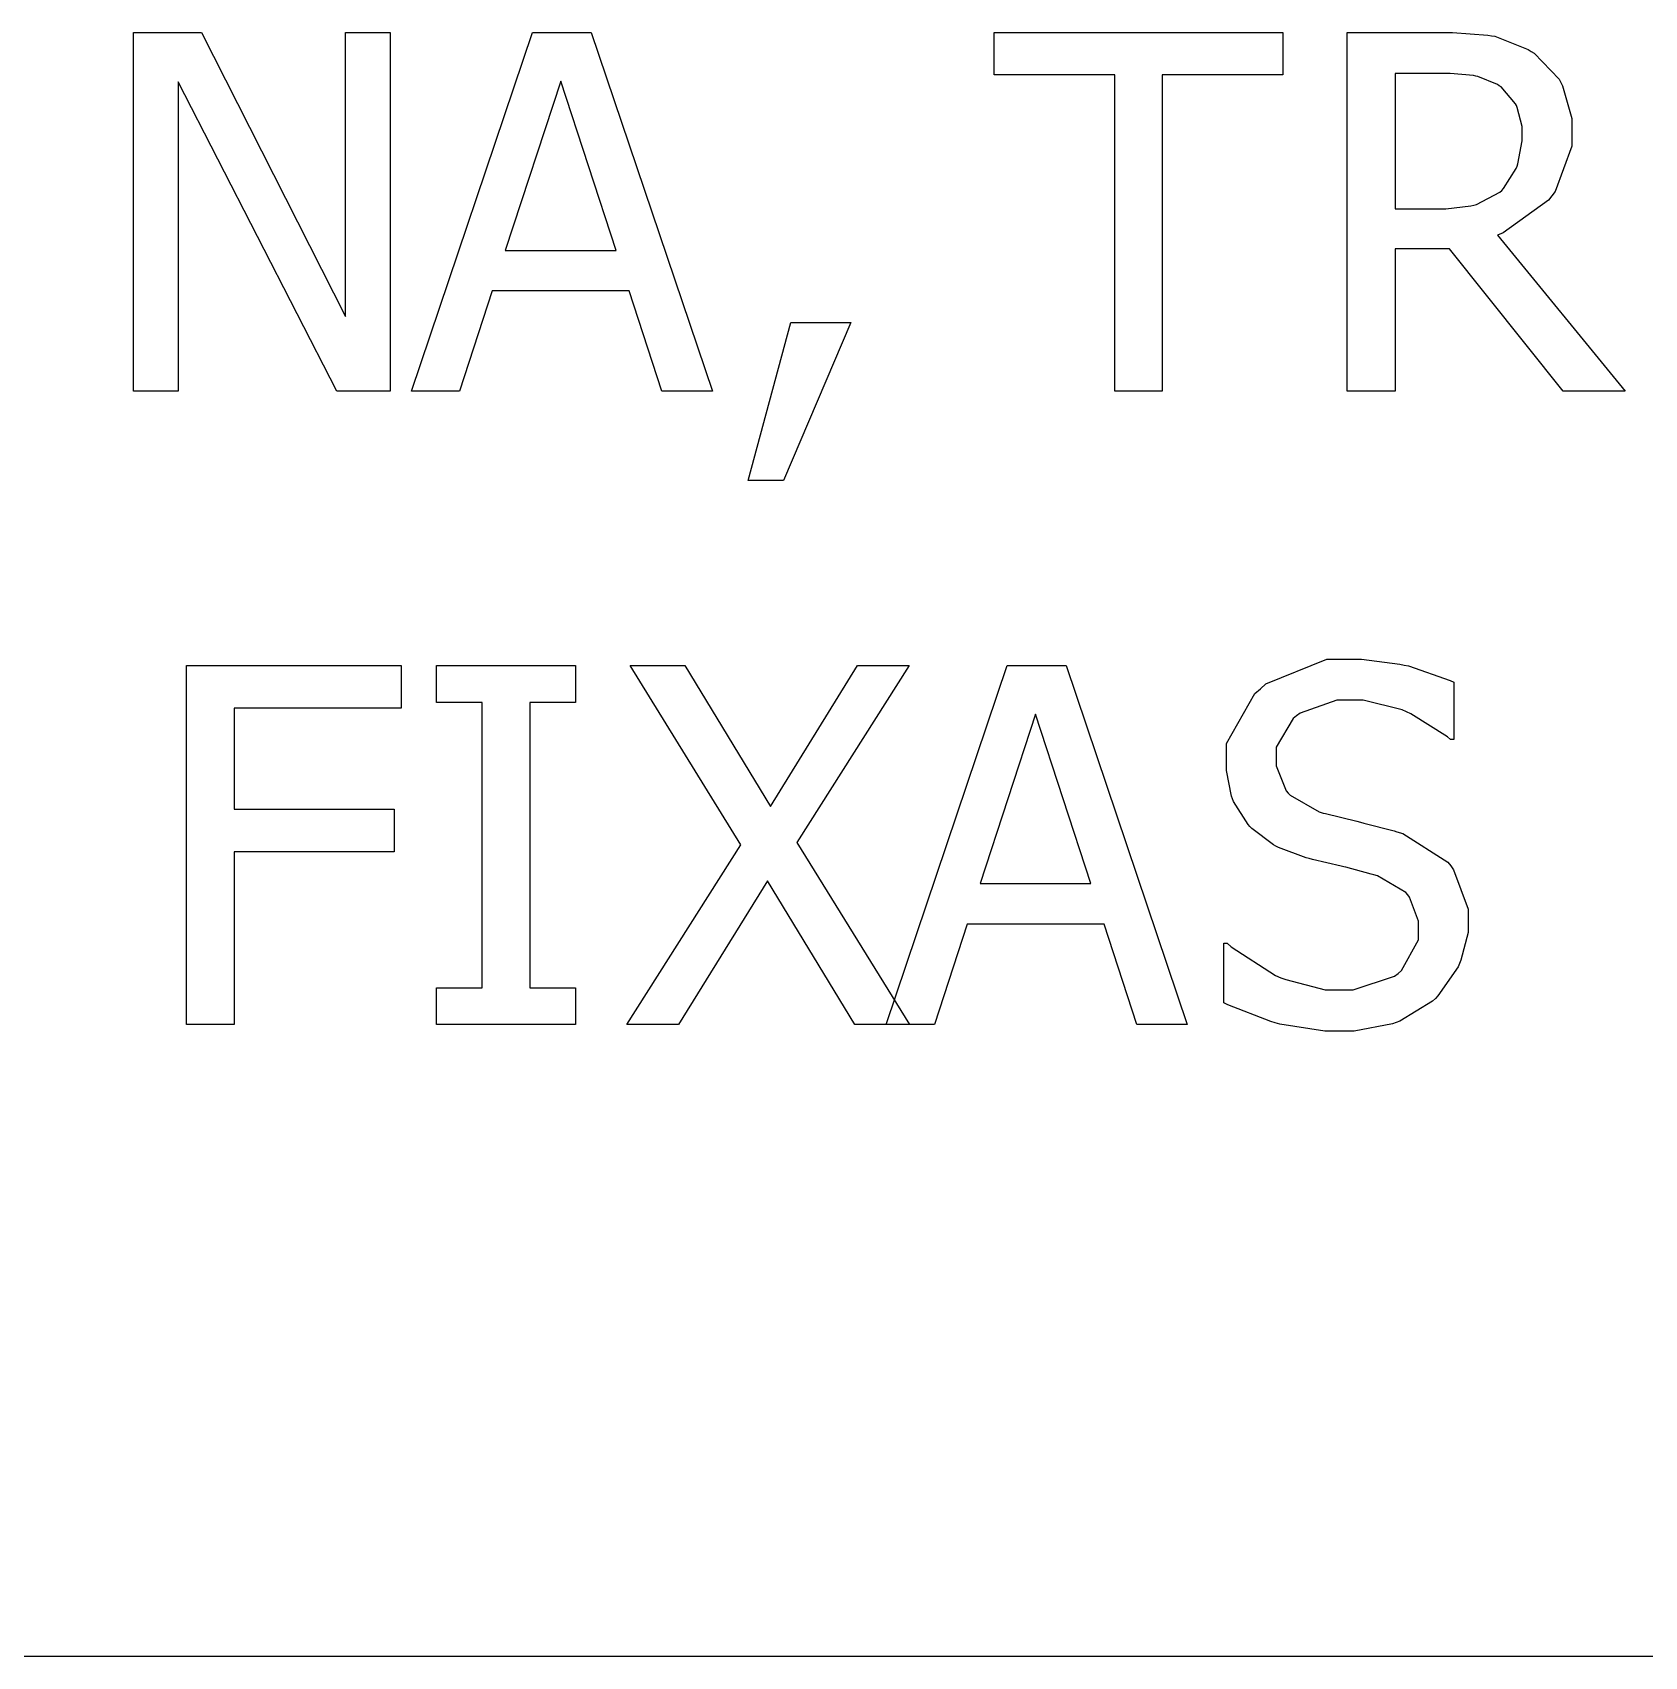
# Model space of a CAD drawing. Header units: millimetres. Extents: x 1974 to 2560, y 1429 to 1567.
# Drawn here: x 2496.379 to 2497.138, y 1520.339 to 1521.103 of the extents above; entities that cross this region are included whole.
import ezdxf

# ---------------------------------------------------------------- set-up
doc = ezdxf.new("R2010")
doc.units = ezdxf.units.MM
doc.layers.add('TEXTO', color=4, linetype='Continuous')

msp = doc.modelspace()

# ---------------------------------------------------------------- linework, layer by layer
at = {"layer": 'TEXTO', "color": 0}
for p, q in [((2496.42654, 1520.93411), (2496.42654, 1521.103)), ((2496.42654, 1521.103), (2496.4585, 1521.103)), ((2496.4585, 1521.103), (2496.52636, 1520.96931)), ((2496.52636, 1520.96931), (2496.52636, 1521.103)), ((2496.52636, 1521.103), (2496.54741, 1521.103)), ((2496.54741, 1521.103), (2496.54741, 1520.93411)), ((2496.54741, 1521.103), (2496.54741, 1521.103)), ((2496.55734, 1520.93411), (2496.61429, 1521.103)), ((2496.61429, 1521.103), (2496.64203, 1521.103)), ((2496.64203, 1521.103), (2496.69899, 1520.93411)), ((2496.83162, 1521.08301), (2496.83162, 1521.103)), ((2496.83162, 1521.103), (2496.96749, 1521.103)), ((2496.96749, 1521.103), (2496.96749, 1521.08301)), ((2496.99776, 1520.93411), (2496.99776, 1521.103)), ((2496.99776, 1521.103), (2497.04134, 1521.103)), ((2497.04134, 1521.103), (2497.04739, 1521.103)), ((2497.04739, 1521.103), (2497.06401, 1521.10173)), ((2497.06401, 1521.10173), (2497.0657, 1521.10145)), ((2497.0657, 1521.10145), (2497.06732, 1521.10124)), ((2497.06732, 1521.10124), (2497.08288, 1521.09504)), ((2497.08288, 1521.09504), (2497.08443, 1521.09406)), ((2497.08443, 1521.09406), (2497.08583, 1521.09321)), ((2497.08583, 1521.09321), (2497.09752, 1521.08096)), ((2496.88836, 1521.08301), (2496.83162, 1521.08301)), ((2496.88836, 1520.93411), (2496.88836, 1521.08301)), ((2496.96749, 1521.08301), (2496.91075, 1521.08301)), ((2496.91075, 1521.08301), (2496.91075, 1520.93411)), ((2497.04247, 1521.08371), (2497.02029, 1521.08371)), ((2497.02029, 1521.08371), (2497.02029, 1521.01993)), ((2497.0462, 1521.08371), (2497.04247, 1521.08371)), ((2497.05725, 1521.08272), (2497.0462, 1521.08371)), ((2497.05831, 1521.08244), (2497.05725, 1521.08272)), ((2497.05929, 1521.08223), (2497.05831, 1521.08244)), ((2497.06851, 1521.07857), (2497.05929, 1521.08223)), ((2497.09752, 1521.08096), (2497.09836, 1521.07942)), ((2496.52221, 1520.93411), (2496.44759, 1521.07977)), ((2496.44759, 1521.07977), (2496.44759, 1520.93411)), ((2496.6276, 1521.08012), (2496.60155, 1521.00043)), ((2496.65365, 1521.00043), (2496.6276, 1521.08012)), ((2497.06936, 1521.07794), (2497.06851, 1521.07857)), ((2497.0702, 1521.07737), (2497.06936, 1521.07794)), ((2497.07696, 1521.06949), (2497.0702, 1521.07737)), ((2497.09836, 1521.07942), (2497.09914, 1521.07794)), ((2497.09914, 1521.07794), (2497.1035, 1521.06245)), ((2497.07746, 1521.06857), (2497.07696, 1521.06949)), ((2497.07781, 1521.06766), (2497.07746, 1521.06857)), ((2497.08006, 1521.05872), (2497.07781, 1521.06766)), ((2497.08006, 1521.05548), (2497.08006, 1521.05872)), ((2497.1035, 1521.06245), (2497.1035, 1521.05717)), ((2497.07809, 1521.04119), (2497.08006, 1521.05196)), ((2497.08006, 1521.05196), (2497.08006, 1521.05548)), ((2497.08006, 1521.05548), (2497.08006, 1521.05548)), ((2497.1035, 1521.05717), (2497.1035, 1521.04943)), ((2497.1035, 1521.04943), (2497.09569, 1521.02816)), ((2497.07133, 1521.02957), (2497.07731, 1521.03901)), ((2497.07731, 1521.03901), (2497.07774, 1521.04006)), ((2497.07774, 1521.04006), (2497.07809, 1521.04119)), ((2497.05859, 1521.02197), (2497.06957, 1521.02781)), ((2497.06957, 1521.02781), (2497.07056, 1521.02866)), ((2497.07056, 1521.02866), (2497.07133, 1521.02957)), ((2497.09569, 1521.02816), (2497.09407, 1521.02605)), ((2497.02029, 1521.01993), (2497.04, 1521.01993)), ((2497.04, 1521.01993), (2497.04423, 1521.01993)), ((2497.04423, 1521.01993), (2497.05598, 1521.02141)), ((2497.05598, 1521.02141), (2497.05732, 1521.02169)), ((2497.05732, 1521.02169), (2497.05859, 1521.02197)), ((2497.09245, 1521.02401), (2497.07112, 1521.00866)), ((2497.09407, 1521.02605), (2497.09245, 1521.02401)), ((2497.07112, 1521.00866), (2497.06851, 1521.00761)), ((2497.06851, 1521.00761), (2497.12864, 1520.93411)), ((2497.06851, 1521.00761), (2497.06851, 1521.00761)), ((2496.60155, 1521.00043), (2496.65365, 1521.00043)), ((2496.60155, 1521.00043), (2496.60155, 1521.00043)), ((2497.04592, 1521.0012), (2497.02029, 1521.0012)), ((2497.02029, 1521.0012), (2497.02029, 1520.93411)), ((2497.09942, 1520.93411), (2497.04592, 1521.0012)), ((2496.59536, 1520.98135), (2496.58001, 1520.93411)), ((2496.65984, 1520.98135), (2496.59536, 1520.98135)), ((2496.67519, 1520.93411), (2496.65984, 1520.98135)), ((2496.71588, 1520.89215), (2496.73587, 1520.96642)), ((2496.76418, 1520.96642), (2496.73243, 1520.89215)), ((2496.73587, 1520.96642), (2496.76418, 1520.96642)), ((2496.73587, 1520.96642), (2496.73587, 1520.96642)), ((2496.44759, 1520.93411), (2496.42654, 1520.93411)), ((2496.54741, 1520.93411), (2496.52221, 1520.93411)), ((2496.58001, 1520.93411), (2496.55734, 1520.93411)), ((2496.58001, 1520.93411), (2496.58001, 1520.93411)), ((2496.69899, 1520.93411), (2496.67519, 1520.93411)), ((2496.91075, 1520.93411), (2496.88836, 1520.93411)), ((2496.91075, 1520.93411), (2496.91075, 1520.93411)), ((2497.02029, 1520.93411), (2496.99776, 1520.93411)), ((2497.12864, 1520.93411), (2497.09942, 1520.93411)), ((2496.73243, 1520.89215), (2496.71588, 1520.89215)), ((2496.95954, 1520.79641), (2496.98819, 1520.80795)), ((2496.98819, 1520.80795), (2496.99776, 1520.80795)), ((2496.99776, 1520.80795), (2497.00445, 1520.80795)), ((2497.00445, 1520.80795), (2497.02254, 1520.80563)), ((2497.02254, 1520.80563), (2497.02466, 1520.80514)), ((2496.45146, 1520.63604), (2496.45146, 1520.805)), ((2496.45146, 1520.805), (2496.55255, 1520.805)), ((2496.55255, 1520.805), (2496.55255, 1520.785)), ((2496.55255, 1520.805), (2496.55255, 1520.805)), ((2496.5691, 1520.78768), (2496.5691, 1520.805)), ((2496.5691, 1520.805), (2496.63464, 1520.805)), ((2496.63464, 1520.805), (2496.63464, 1520.78768)), ((2496.71236, 1520.72059), (2496.66027, 1520.805)), ((2496.66027, 1520.805), (2496.68596, 1520.805)), ((2496.68596, 1520.805), (2496.72637, 1520.73861)), ((2496.72637, 1520.73861), (2496.76727, 1520.805)), ((2496.79163, 1520.805), (2496.73876, 1520.72171)), ((2496.76727, 1520.805), (2496.79163, 1520.805)), ((2496.78086, 1520.63604), (2496.83781, 1520.805)), ((2496.83781, 1520.805), (2496.86555, 1520.805)), ((2496.86555, 1520.805), (2496.92251, 1520.63604)), ((2497.02466, 1520.80514), (2497.0267, 1520.80479)), ((2497.0267, 1520.80479), (2497.0462, 1520.79796)), ((2497.0462, 1520.79796), (2497.04803, 1520.79711)), ((2496.94102, 1520.76832), (2496.95426, 1520.79183)), ((2496.95426, 1520.79183), (2496.95693, 1520.79408)), ((2496.95693, 1520.79408), (2496.95954, 1520.79641)), ((2497.04803, 1520.79711), (2497.04803, 1520.77022)), ((2496.55255, 1520.785), (2496.47392, 1520.785)), ((2496.47392, 1520.785), (2496.47392, 1520.73734)), ((2496.59064, 1520.78768), (2496.5691, 1520.78768)), ((2496.59064, 1520.65336), (2496.59064, 1520.78768)), ((2496.63464, 1520.78768), (2496.6131, 1520.78768)), ((2496.6131, 1520.78768), (2496.6131, 1520.65336)), ((2496.99291, 1520.78866), (2496.97559, 1520.78254)), ((2496.99931, 1520.78866), (2496.99291, 1520.78866)), ((2497.00537, 1520.78866), (2496.99931, 1520.78866)), ((2497.0236, 1520.78409), (2497.00537, 1520.78866)), ((2497.02571, 1520.78317), (2497.0236, 1520.78409)), ((2497.02775, 1520.78226), (2497.02571, 1520.78317)), ((2496.85112, 1520.78205), (2496.82507, 1520.70242)), ((2496.87717, 1520.70242), (2496.85112, 1520.78205)), ((2496.97235, 1520.78015), (2496.96432, 1520.76663)), ((2496.97397, 1520.78127), (2496.97235, 1520.78015)), ((2496.97559, 1520.78254), (2496.97397, 1520.78127)), ((2497.045, 1520.77149), (2497.02775, 1520.78226)), ((2496.94102, 1520.75966), (2496.94102, 1520.76832)), ((2497.04641, 1520.77022), (2497.045, 1520.77149)), ((2497.04803, 1520.77022), (2497.04641, 1520.77022)), ((2496.96432, 1520.76663), (2496.96432, 1520.76205)), ((2496.96432, 1520.76205), (2496.96432, 1520.75783)), ((2496.94102, 1520.75565), (2496.94102, 1520.75966)), ((2496.94334, 1520.74354), (2496.94102, 1520.75565)), ((2496.96432, 1520.75783), (2496.96904, 1520.746)), ((2496.96904, 1520.746), (2496.97003, 1520.74495)), ((2496.97003, 1520.74495), (2496.97087, 1520.74396)), ((2496.47392, 1520.73734), (2496.54931, 1520.73734)), ((2496.54931, 1520.73734), (2496.54931, 1520.71735)), ((2496.94384, 1520.74227), (2496.94334, 1520.74354)), ((2496.94433, 1520.741), (2496.94384, 1520.74227)), ((2496.95116, 1520.73016), (2496.94433, 1520.741)), ((2496.97087, 1520.74396), (2496.9846, 1520.73615)), ((2496.952, 1520.72918), (2496.95116, 1520.73016)), ((2496.95285, 1520.72833), (2496.952, 1520.72918)), ((2496.9846, 1520.73615), (2496.98643, 1520.73558)), ((2496.98643, 1520.73558), (2496.98755, 1520.7353)), ((2496.98755, 1520.7353), (2497.00227, 1520.73171)), ((2497.00227, 1520.73171), (2497.00403, 1520.73122)), ((2497.00403, 1520.73122), (2497.00565, 1520.73087)), ((2497.00565, 1520.73087), (2497.01987, 1520.72713)), ((2496.73876, 1520.72171), (2496.79184, 1520.63604)), ((2496.73876, 1520.72171), (2496.73876, 1520.72171)), ((2496.96306, 1520.72059), (2496.95285, 1520.72833)), ((2497.01987, 1520.72713), (2497.02107, 1520.72678)), ((2497.02107, 1520.72678), (2497.02395, 1520.72587)), ((2497.02395, 1520.72587), (2497.04521, 1520.71249)), ((2496.54931, 1520.71735), (2496.47392, 1520.71735)), ((2496.47392, 1520.71735), (2496.47392, 1520.63604)), ((2496.65872, 1520.63604), (2496.71236, 1520.72059)), ((2496.96418, 1520.71995), (2496.96306, 1520.72059)), ((2496.96538, 1520.71939), (2496.96418, 1520.71995)), ((2496.97847, 1520.71453), (2496.96538, 1520.71939)), ((2496.97995, 1520.71418), (2496.97847, 1520.71453)), ((2496.9815, 1520.71376), (2496.97995, 1520.71418)), ((2496.99495, 1520.71059), (2496.9815, 1520.71376)), ((2496.99614, 1520.71031), (2496.99495, 1520.71059)), ((2496.9972, 1520.7101), (2496.99614, 1520.71031)), ((2497.00903, 1520.70686), (2496.9972, 1520.7101)), ((2497.01036, 1520.70651), (2497.00903, 1520.70686)), ((2497.01212, 1520.70601), (2497.01036, 1520.70651)), ((2497.04521, 1520.71249), (2497.04655, 1520.71066)), ((2497.04655, 1520.71066), (2497.04782, 1520.7089)), ((2497.04782, 1520.7089), (2497.05465, 1520.69039)), ((2496.72489, 1520.70369), (2496.683, 1520.63604)), ((2496.76601, 1520.63604), (2496.72489, 1520.70369)), ((2496.82507, 1520.70242), (2496.87717, 1520.70242)), ((2496.82507, 1520.70242), (2496.82507, 1520.70242)), ((2497.02543, 1520.69813), (2497.01212, 1520.70601)), ((2497.02627, 1520.69707), (2497.02543, 1520.69813)), ((2497.02705, 1520.69602), (2497.02627, 1520.69707)), ((2497.03127, 1520.68475), (2497.02705, 1520.69602)), ((2497.03127, 1520.6806), (2497.03127, 1520.68475)), ((2497.05465, 1520.69039), (2497.05465, 1520.68419)), ((2497.05465, 1520.68419), (2497.05465, 1520.67933)), ((2496.81888, 1520.6832), (2496.80353, 1520.63604)), ((2496.88336, 1520.6832), (2496.81888, 1520.6832)), ((2496.89871, 1520.63604), (2496.88336, 1520.6832)), ((2497.02332, 1520.66145), (2497.03127, 1520.67581)), ((2497.03127, 1520.67581), (2497.03127, 1520.6806)), ((2497.05465, 1520.67933), (2497.05127, 1520.66631)), ((2496.93975, 1520.64617), (2496.93975, 1520.67426)), ((2496.93975, 1520.67426), (2496.9413, 1520.67426)), ((2496.9413, 1520.67426), (2496.94313, 1520.67257)), ((2496.94313, 1520.67257), (2496.96411, 1520.65906)), ((2497.0217, 1520.66011), (2497.02332, 1520.66145)), ((2497.05, 1520.66314), (2497.04043, 1520.64948)), ((2497.05063, 1520.66469), (2497.05, 1520.66314)), ((2497.05127, 1520.66631), (2497.05063, 1520.66469)), ((2496.5691, 1520.63604), (2496.5691, 1520.65336)), ((2496.5691, 1520.65336), (2496.59064, 1520.65336)), ((2496.6131, 1520.65336), (2496.63464, 1520.65336)), ((2496.63464, 1520.65336), (2496.63464, 1520.63604)), ((2496.63464, 1520.65336), (2496.63464, 1520.65336)), ((2496.96411, 1520.65906), (2496.96658, 1520.65807)), ((2496.96658, 1520.65807), (2496.96883, 1520.65723)), ((2496.96883, 1520.65723), (2496.98741, 1520.65237)), ((2497.00058, 1520.65237), (2497.02008, 1520.65885)), ((2497.02008, 1520.65885), (2497.0217, 1520.66011)), ((2496.94158, 1520.64526), (2496.93975, 1520.64617)), ((2496.96179, 1520.63744), (2496.94158, 1520.64526)), ((2496.98741, 1520.65237), (2496.99361, 1520.65237)), ((2496.99361, 1520.65237), (2497.00058, 1520.65237)), ((2497.03796, 1520.64709), (2497.02254, 1520.63759)), ((2497.0393, 1520.64829), (2497.03796, 1520.64709)), ((2497.04043, 1520.64948), (2497.0393, 1520.64829)), ((2496.9639, 1520.63674), (2496.96179, 1520.63744)), ((2497.02254, 1520.63759), (2497.02085, 1520.63695)), ((2496.47392, 1520.63604), (2496.45146, 1520.63604)), ((2496.63464, 1520.63604), (2496.5691, 1520.63604)), ((2496.683, 1520.63604), (2496.65872, 1520.63604)), ((2496.79184, 1520.63604), (2496.76601, 1520.63604)), ((2496.80353, 1520.63604), (2496.78086, 1520.63604)), ((2496.80353, 1520.63604), (2496.80353, 1520.63604)), ((2496.92251, 1520.63604), (2496.89871, 1520.63604)), ((2496.96608, 1520.63618), (2496.9639, 1520.63674)), ((2496.98727, 1520.63294), (2496.96608, 1520.63618)), ((2496.99516, 1520.63294), (2496.98727, 1520.63294)), ((2497.00107, 1520.63294), (2496.99516, 1520.63294)), ((2496.99516, 1520.63294), (2496.99516, 1520.63294)), ((2497.01909, 1520.63639), (2497.00107, 1520.63294)), ((2497.02085, 1520.63695), (2497.01909, 1520.63639)), ((2507.79758, 1520.33853), (2478.91313, 1520.33853))]:
    msp.add_line(p, q, dxfattribs=at)

doc.saveas('drawing.dxf')
